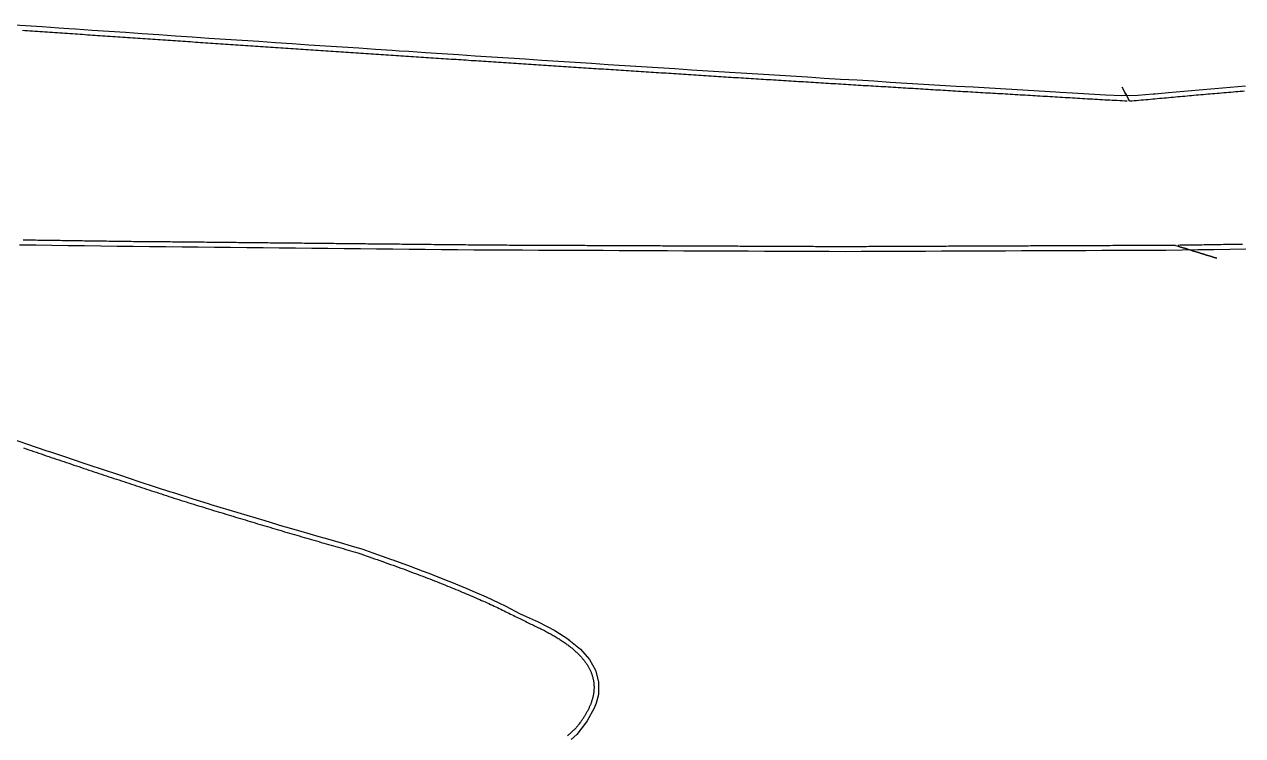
# Model space of a CAD drawing. Extents: x -2251 to 8199, y -2286 to 2329.
# Drawn here: x 3757 to 5237, y -1287 to -423 of the extents above; entities that cross this region are included whole.
import ezdxf

# ---------------------------------------------------------------- set-up
doc = ezdxf.new("R2010")
doc.units = 0
doc.layers.add('1', color=1, linetype='Continuous')
doc.layers.add('8', color=4, linetype='Continuous')

# ---------------------------------------------------------------- blocks, each defined once
blk = doc.blocks.new('TSF2')
at = {"layer": '1'}
for points in [[(639.7, -161), (620.3, -161.3), (601, -161.6), (581.6, -161.9), (562.3, -162.2), (542.8, -162.4), (523.3, -162.5), (503.8, -162.5), (484.3, -162.6), (464.8, -162.7), (445.3, -162.8), (425.8, -162.9), (406.3, -162.9), (386.8, -163), (367.3, -163.1), (347.8, -163.2), (328.3, -163.3), (308.8, -163.3), (289.3, -163.4), (269.8, -163.5), (250.3, -163.6), (230.8, -163.6), (211.3, -163.7), (191.8, -163.8), (172.3, -163.9), (152.8, -164), (133.2, -163.9), (113.6, -163.8), (94, -163.8), (74.4, -163.7), (54.7, -163.6), (35.1, -163.5), (15.5, -163.4), (-4.1, -163.3), (-23.7, -163.3), (-43.3, -163.2), (-63, -163.1), (-82.6, -163), (-102.2, -162.9), (-121.8, -162.8), (-141.4, -162.7), (-161, -162.7), (-180.6, -162.6), (-200.3, -162.5), (-219.9, -162.4), (-239.5, -162.3), (-259.1, -162.2), (-278.7, -162.1), (-298.4, -162), (-318.2, -161.8), (-337.9, -161.6), (-357.6, -161.4), (-377.3, -161.2), (-397, -161), (-416.7, -160.8), (-436.4, -160.6), (-456.1, -160.4), (-475.8, -160.2), (-495.6, -160), (-515.3, -159.8), (-535, -159.6), (-554.7, -159.4), (-574.4, -159.2), (-594.1, -159), (-613.8, -158.8), (-633.5, -158.6), (-653.2, -158.4), (-672.9, -158.2), (-692.7, -158), (-712.4, -157.8), (-732.1, -157.5), (-751.9, -157.2), (-771.7, -157), (-791.5, -156.7), (-811.3, -156.4), (-831.1, -156.1), (-850.9, -155.9)], [(-863.8, 112.1), (-843.5, 110.8), (-823.2, 109.4), (-803, 108), (-790.9, 107.2), (-782.7, 106.6), (-762.4, 105.3), (-742.2, 103.9), (-721.9, 102.5), (-701.7, 101.1), (-681.4, 99.8), (-661.1, 98.4), (-640.9, 97), (-620.6, 95.6), (-600.4, 94.3), (-580.1, 92.9), (-559.9, 91.6), (-539.6, 90.2), (-519.4, 88.9), (-499.1, 87.5), (-478.8, 86.2), (-458.6, 84.8), (-438.3, 83.5), (-418.1, 82.1), (-397.8, 80.8), (-389.4, 80.2), (-377.6, 79.5), (-357.4, 78.1), (-337.2, 76.8), (-317, 75.5), (-296.8, 74.1), (-276.6, 72.8), (-256.3, 71.5), (-236.1, 70.2), (-215.9, 68.8), (-195.7, 67.5), (-175.5, 66.2), (-155.3, 64.9), (-135.1, 63.6), (-114.9, 62.3), (-94.7, 61), (-74.5, 59.7), (-54.3, 58.4), (-34.1, 57.1), (-13.9, 55.8), (6.2, 54.5), (12.2, 54.2), (26.4, 53.3), (46.6, 52), (66.8, 50.7), (86.9, 49.5), (107.1, 48.3), (127.2, 47), (147.3, 45.8), (167.5, 44.6), (187.6, 43.4), (207.7, 42.1), (227.8, 40.9), (248, 39.7), (268.1, 38.5), (288.2, 37.3), (308.3, 36.1), (328.4, 34.9), (348.6, 33.7), (368.7, 32.5), (388.8, 31.4), (408.9, 30.2), (414.2, 29.9), (429, 29), (449.1, 27.8), (469.2, 26.7), (489.2, 25.6), (508.5, 26), (527.2, 27.7), (529.8, 27.9), (545.9, 29.4), (564.6, 31.1), (583.3, 32.7), (602.1, 34.4), (620.8, 36), (639.5, 37.6)]]:
    blk.add_lwpolyline(points, dxfattribs=at)
at = {"layer": '8'}
for points in [[(-847.3, 105), (-844.3, 104.8), (-841.2, 104.6), (-838.2, 104.4), (-835.1, 104.2), (-832.1, 104), (-829, 103.8), (-826, 103.6), (-822.9, 103.4), (-819.9, 103.2), (-816.8, 103), (-813.8, 102.8), (-810.7, 102.5), (-807.7, 102.3), (-804.6, 102.1), (-801.6, 101.9), (-798.5, 101.7), (-795.5, 101.5), (-792.4, 101.3), (-789.4, 101.1), (-786.3, 100.9), (-783.3, 100.7), (-780.2, 100.5), (-777.2, 100.3), (-774.1, 100.1), (-771.1, 99.8), (-768, 99.6), (-765, 99.4), (-761.9, 99.2), (-758.9, 99), (-755.8, 98.8), (-752.8, 98.6), (-749.7, 98.4), (-746.7, 98.2), (-743.6, 98), (-740.6, 97.8), (-737.5, 97.6), (-734.5, 97.4), (-731.4, 97.2), (-728.4, 96.9), (-725.3, 96.7), (-722.3, 96.5), (-719.3, 96.3), (-716.2, 96.1), (-713.2, 95.9), (-710.1, 95.7), (-707.1, 95.5), (-704, 95.3), (-701, 95.1), (-697.9, 94.9), (-694.9, 94.7), (-691.8, 94.5), (-688.8, 94.3), (-685.7, 94), (-682.7, 93.8), (-679.6, 93.6), (-676.6, 93.4), (-673.5, 93.2), (-670.5, 93), (-667.4, 92.8), (-664.4, 92.6), (-661.3, 92.4), (-658.3, 92.2), (-655.2, 92), (-652.2, 91.8), (-649.1, 91.6), (-646.1, 91.4), (-643, 91.2), (-640, 91), (-636.9, 90.7), (-633.9, 90.5), (-630.9, 90.3), (-627.8, 90.1), (-624.8, 89.9), (-621.7, 89.7), (-618.7, 89.5), (-615.6, 89.3), (-612.6, 89.1), (-609.5, 88.9), (-606.5, 88.7), (-603.4, 88.5), (-600.4, 88.3), (-597.3, 88.1), (-594.3, 87.9), (-591.2, 87.7), (-588.2, 87.5), (-585.1, 87.3), (-582.1, 87.1), (-579, 86.9), (-576, 86.6), (-572.9, 86.4), (-569.9, 86.2), (-566.9, 86), (-563.8, 85.8), (-560.8, 85.6), (-557.7, 85.4), (-554.7, 85.2), (-551.6, 85), (-548.6, 84.8), (-545.5, 84.6), (-542.5, 84.4), (-539.4, 84.2), (-536.4, 84), (-533.3, 83.8), (-530.3, 83.6), (-527.2, 83.4), (-524.2, 83.2), (-521.1, 83), (-518.1, 82.8), (-515, 82.6), (-512, 82.4), (-508.9, 82.2), (-505.9, 82), (-502.9, 81.8), (-499.8, 81.5), (-496.8, 81.3), (-493.7, 81.1), (-490.7, 80.9), (-487.6, 80.7), (-484.6, 80.5), (-481.5, 80.3), (-478.5, 80.1), (-475.4, 79.9), (-472.4, 79.7), (-469.3, 79.5), (-466.3, 79.3), (-463.2, 79.1), (-460.2, 78.9), (-457.1, 78.7), (-454.1, 78.5), (-451, 78.3), (-448, 78.1), (-444.9, 77.9), (-441.9, 77.7), (-438.8, 77.5), (-435.8, 77.3), (-432.8, 77.1), (-429.7, 76.9), (-426.7, 76.7), (-423.6, 76.5), (-420.6, 76.3), (-417.5, 76.1), (-414.5, 75.9), (-411.4, 75.7), (-408.4, 75.5), (-405.3, 75.3), (-402.3, 75.1), (-399.2, 74.9), (-396.2, 74.7), (-393.1, 74.5), (-390.1, 74.3), (-387.1, 74.1), (-384, 73.9), (-381, 73.7), (-377.9, 73.5), (-374.9, 73.3), (-371.8, 73.1), (-368.8, 72.9), (-365.8, 72.7), (-362.7, 72.5), (-359.7, 72.3), (-356.6, 72.1), (-353.6, 71.9), (-350.6, 71.7), (-347.5, 71.5), (-344.5, 71.3), (-341.4, 71.1), (-338.4, 70.9), (-335.3, 70.7), (-332.3, 70.5), (-329.3, 70.3), (-326.2, 70.1), (-323.2, 69.9), (-320.1, 69.7), (-317.1, 69.5), (-314.1, 69.3), (-311, 69.1), (-308, 68.9), (-304.9, 68.7), (-301.9, 68.4), (-298.8, 68.3), (-295.8, 68.1), (-292.8, 67.9), (-289.7, 67.7), (-286.7, 67.5), (-283.6, 67.3), (-280.6, 67.1), (-277.6, 66.9), (-274.5, 66.7), (-271.5, 66.5), (-268.4, 66.3), (-265.4, 66.1), (-262.4, 65.9), (-259.3, 65.7), (-256.3, 65.5), (-253.2, 65.3), (-250.2, 65.1), (-247.2, 64.9), (-244.1, 64.7), (-241.1, 64.5), (-238, 64.3), (-235, 64.1), (-232, 63.9), (-228.9, 63.7), (-225.9, 63.5), (-222.8, 63.3), (-219.8, 63.1), (-216.8, 62.9), (-213.7, 62.7), (-210.7, 62.5), (-207.6, 62.3), (-204.6, 62.1), (-201.6, 61.9), (-198.5, 61.7), (-195.5, 61.5), (-192.4, 61.3), (-189.4, 61.1), (-186.4, 60.9), (-183.3, 60.7), (-180.3, 60.5), (-177.2, 60.3), (-174.2, 60.1), (-171.2, 59.9), (-168.1, 59.7), (-165.1, 59.5), (-162, 59.3), (-159, 59.1), (-156, 58.9), (-152.9, 58.7), (-149.9, 58.5), (-146.8, 58.3), (-143.8, 58.1), (-140.8, 58), (-137.7, 57.8), (-134.7, 57.6), (-131.6, 57.4), (-128.6, 57.2), (-125.6, 57), (-122.5, 56.8), (-119.5, 56.6), (-116.4, 56.4), (-113.4, 56.2), (-110.4, 56), (-107.3, 55.8), (-104.3, 55.6), (-101.3, 55.4), (-98.2, 55.2), (-95.2, 55), (-92.1, 54.8), (-89.1, 54.6), (-86.1, 54.4), (-83, 54.2), (-80, 54), (-76.9, 53.8), (-73.9, 53.6), (-70.9, 53.5), (-67.8, 53.3), (-64.8, 53.1), (-61.7, 52.9), (-58.7, 52.7), (-55.7, 52.5), (-52.6, 52.3), (-49.6, 52.1), (-46.5, 51.9), (-43.5, 51.7), (-40.5, 51.5), (-37.4, 51.3), (-34.4, 51.1), (-31.3, 50.9), (-28.3, 50.7), (-25.3, 50.5), (-22.2, 50.3), (-19.2, 50.1), (-16.2, 50), (-13.1, 49.8), (-10.1, 49.6), (-7, 49.4), (-4, 49.2), (-1, 49), (2.1, 48.8), (5.1, 48.6), (8.2, 48.4), (11.2, 48.2), (14.2, 48), (17.3, 47.8), (20.3, 47.6), (23.3, 47.5), (26.4, 47.3), (29.4, 47.1), (32.5, 46.9), (35.5, 46.7), (38.5, 46.5), (41.6, 46.3), (44.6, 46.1), (47.6, 45.9), (50.7, 45.7), (53.7, 45.5), (56.7, 45.4), (59.8, 45.2), (62.8, 45), (65.8, 44.8), (68.9, 44.6), (71.9, 44.4), (74.9, 44.2), (77.9, 44), (81, 43.9), (84, 43.7), (87, 43.5), (90.1, 43.3), (93.1, 43.1), (96.1, 42.9), (99.2, 42.7), (102.2, 42.6), (105.2, 42.4), (108.3, 42.2), (111.3, 42), (114.3, 41.8), (117.3, 41.6), (120.4, 41.4), (123.4, 41.2), (126.4, 41.1), (129.5, 40.9), (132.5, 40.7), (135.5, 40.5), (138.5, 40.3), (141.6, 40.2), (144.6, 40), (147.6, 39.8), (150.7, 39.6), (153.7, 39.4), (156.7, 39.2), (159.7, 39), (162.8, 38.9), (165.8, 38.7), (168.8, 38.5), (171.9, 38.3), (174.9, 38.1), (177.9, 37.9), (181, 37.8), (184, 37.6), (187, 37.4), (190, 37.2), (193.1, 37), (196.1, 36.8), (199.1, 36.6), (202.2, 36.5), (205.2, 36.3), (208.2, 36.1), (211.2, 35.9), (214.3, 35.7), (217.3, 35.5), (220.3, 35.4), (223.3, 35.2), (226.4, 35), (229.4, 34.8), (232.4, 34.6), (235.5, 34.5), (238.5, 34.3), (241.5, 34.1), (244.5, 33.9), (247.6, 33.7), (250.6, 33.5), (253.6, 33.4), (256.7, 33.2), (259.7, 33), (262.7, 32.8), (265.7, 32.6), (268.8, 32.5), (271.8, 32.3), (274.8, 32.1), (277.8, 31.9), (280.9, 31.7), (283.9, 31.6), (286.9, 31.4), (290, 31.2), (293, 31), (296, 30.8), (299, 30.6), (302.1, 30.5), (305.1, 30.3), (308.1, 30.1), (311.1, 29.9), (314.2, 29.8), (317.2, 29.6), (320.2, 29.4), (323.3, 29.2), (326.3, 29), (329.3, 28.9), (332.3, 28.7), (335.4, 28.5), (338.4, 28.3), (341.4, 28.1), (344.4, 28), (347.5, 27.8), (350.5, 27.6), (353.5, 27.4), (356.5, 27.3), (359.6, 27.1), (362.6, 26.9), (365.6, 26.7), (368.7, 26.5), (371.7, 26.4), (374.7, 26.2), (377.7, 26), (380.8, 25.8), (383.8, 25.7), (386.8, 25.5), (389.8, 25.3), (392.9, 25.1), (395.9, 24.9), (398.9, 24.8), (401.9, 24.6), (405, 24.4), (408, 24.2), (411, 24.1), (414, 23.9), (417.1, 23.7), (420.1, 23.5), (423.1, 23.4), (426.1, 23.2), (429.2, 23), (432.2, 22.8), (435.2, 22.6), (438.2, 22.5), (441.3, 22.3), (444.3, 22.1), (447.3, 21.9), (450.4, 21.8), (453.4, 21.6), (456.4, 21.4), (459.4, 21.3), (462.4, 21.1), (465.5, 20.9), (468.5, 20.7), (471.5, 20.6), (474.5, 20.4), (477.5, 20.2), (480.6, 20.1), (483.6, 19.9), (486.6, 19.7), (489.6, 19.6), (492.6, 19.4), (495.6, 19.2)], [(498.6, 19.1), (501.4, 19.3), (504.2, 19.6), (507, 19.8), (509.8, 20.1), (512.6, 20.4), (515.4, 20.6), (518.2, 20.9), (521, 21.1), (523.8, 21.4), (526.6, 21.6), (529.4, 21.9), (532.1, 22.1), (534.9, 22.4), (537.7, 22.6), (540.5, 22.9), (543.3, 23.1), (546.1, 23.4), (548.9, 23.6), (551.7, 23.9), (554.5, 24.1), (557.3, 24.4), (560.1, 24.6), (562.9, 24.9), (565.7, 25.1), (568.5, 25.4), (571.2, 25.6), (574, 25.9), (576.8, 26.1), (579.6, 26.4), (582.4, 26.6), (585.2, 26.9), (588, 27.1), (590.8, 27.4), (593.6, 27.6), (596.4, 27.8), (599.2, 28.1), (602, 28.3), (604.8, 28.6), (607.6, 28.8), (610.4, 29.1), (613.2, 29.3), (616, 29.6), (618.8, 29.8), (621.6, 30), (624.4, 30.3), (627.2, 30.5), (630, 30.8), (632.8, 31), (635.6, 31.2), (638.4, 31.5)], [(635.9, -155.1), (633, -155.1), (630.1, -155.2), (627.2, -155.2), (624.3, -155.3), (621.4, -155.3), (618.4, -155.4), (615.5, -155.4), (612.6, -155.4), (609.7, -155.5), (606.8, -155.5), (603.9, -155.6), (601, -155.6), (598, -155.7), (595.1, -155.7), (592.2, -155.8), (589.3, -155.8), (586.4, -155.9), (583.5, -155.9), (580.6, -155.9), (577.6, -156), (574.7, -156), (571.8, -156.1), (568.9, -156.1), (566, -156.2), (563.1, -156.2), (560.1, -156.2), (557.2, -156.3)], [(489.4, 35.9), (490.7, 33.5), (492, 31.1), (493.3, 28.7), (494.7, 26.3), (496, 23.9), (497.3, 21.5)], [(498.6, 19.1), (497.3, 21.5), (496, 23.9), (494.7, 26.3), (493.3, 28.7), (492, 31.1), (490.7, 33.5), (489.4, 35.9)], [(554.3, -156.3), (551.4, -156.3), (548.4, -156.3), (545.5, -156.4), (542.6, -156.4), (539.6, -156.4), (536.7, -156.4), (533.8, -156.4), (530.8, -156.4), (527.9, -156.5), (525, -156.5), (522, -156.5), (519.1, -156.5), (516.2, -156.5), (513.2, -156.5), (510.3, -156.5), (507.3, -156.5), (504.4, -156.5), (501.5, -156.6), (498.5, -156.6), (495.6, -156.6), (492.7, -156.6), (489.7, -156.6), (486.8, -156.6), (483.9, -156.6), (480.9, -156.6), (478, -156.6), (475.1, -156.7), (472.1, -156.7), (469.2, -156.7), (466.2, -156.7), (463.3, -156.7), (460.4, -156.7), (457.4, -156.7), (454.5, -156.7), (451.6, -156.8), (448.6, -156.8), (445.7, -156.8), (442.8, -156.8), (439.8, -156.8), (436.9, -156.8), (434, -156.8), (431, -156.8), (428.1, -156.9), (425.2, -156.9), (422.2, -156.9), (419.3, -156.9), (416.3, -156.9), (413.4, -156.9), (410.5, -156.9), (407.5, -156.9), (404.6, -156.9), (401.7, -157), (398.7, -157), (395.8, -157), (392.9, -157), (389.9, -157), (387, -157), (384.1, -157), (381.1, -157), (378.2, -157), (375.2, -157.1), (372.3, -157.1), (369.4, -157.1), (366.4, -157.1), (363.5, -157.1), (360.6, -157.1), (357.6, -157.1), (354.7, -157.1), (351.8, -157.2), (348.8, -157.2), (345.9, -157.2), (343, -157.2), (340, -157.2), (337.1, -157.2), (334.2, -157.2), (331.2, -157.2), (328.3, -157.3), (325.3, -157.3), (322.4, -157.3), (319.5, -157.3), (316.5, -157.3), (313.6, -157.3), (310.7, -157.3), (307.7, -157.3), (304.8, -157.3), (301.9, -157.4), (298.9, -157.4), (296, -157.4), (293.1, -157.4), (290.1, -157.4), (287.2, -157.4), (284.3, -157.4), (281.3, -157.4), (278.4, -157.4), (275.4, -157.5), (272.5, -157.5), (269.6, -157.5), (266.6, -157.5), (263.7, -157.5), (260.8, -157.5), (257.8, -157.5), (254.9, -157.6), (252, -157.6), (249, -157.6), (246.1, -157.6), (243.2, -157.6), (240.2, -157.6), (237.3, -157.6), (234.4, -157.6), (231.4, -157.6), (228.5, -157.7), (225.5, -157.7), (222.6, -157.7), (219.7, -157.7), (216.7, -157.7), (213.8, -157.7), (210.9, -157.7), (207.9, -157.7), (205, -157.8), (202.1, -157.8), (199.1, -157.8), (196.2, -157.8), (193.3, -157.8), (190.3, -157.8), (187.4, -157.8), (184.5, -157.8), (181.5, -157.8), (178.6, -157.9), (175.6, -157.9), (172.7, -157.9), (169.8, -157.9), (166.8, -157.9), (163.9, -157.9), (161, -157.9), (158, -157.9), (155.1, -157.9), (152.2, -158), (149.2, -158), (146.3, -158), (143.3, -157.9), (140.4, -157.9), (137.4, -157.9), (134.5, -157.9), (131.5, -157.9), (128.6, -157.9), (125.6, -157.9), (122.7, -157.9), (119.7, -157.9), (116.8, -157.9), (113.8, -157.8), (110.8, -157.8), (107.9, -157.8), (104.9, -157.8), (102, -157.8), (99, -157.8), (96.1, -157.8), (93.1, -157.7), (90.2, -157.7), (87.2, -157.7), (84.3, -157.7), (81.3, -157.7), (78.4, -157.7), (75.4, -157.7), (72.5, -157.7), (69.5, -157.6), (66.5, -157.6), (63.6, -157.6), (60.6, -157.6), (57.7, -157.6), (54.7, -157.6), (51.8, -157.6), (48.8, -157.6), (45.9, -157.5), (42.9, -157.5), (40, -157.5), (37, -157.5), (34.1, -157.5), (31.1, -157.5), (28.2, -157.5), (25.2, -157.5), (22.3, -157.4), (19.3, -157.4), (16.3, -157.4), (13.4, -157.4), (10.4, -157.4), (7.5, -157.4), (4.5, -157.4), (1.6, -157.4), (-1.4, -157.4), (-4.3, -157.3), (-7.3, -157.3), (-10.2, -157.3), (-13.2, -157.3), (-16.1, -157.3), (-19.1, -157.3), (-22, -157.3), (-25, -157.2), (-27.9, -157.2), (-30.9, -157.2), (-33.9, -157.2), (-36.8, -157.2), (-39.8, -157.2), (-42.7, -157.2), (-45.7, -157.2), (-48.6, -157.1), (-51.6, -157.1), (-54.5, -157.1), (-57.5, -157.1), (-60.4, -157.1), (-63.4, -157.1), (-66.3, -157.1), (-69.3, -157.1), (-72.2, -157), (-75.2, -157), (-78.1, -157), (-81.1, -157), (-84, -157), (-87, -157), (-90, -157), (-92.9, -157), (-95.9, -156.9), (-98.8, -156.9), (-101.8, -156.9), (-104.7, -156.9), (-107.7, -156.9), (-110.6, -156.9), (-113.6, -156.9), (-116.5, -156.8), (-119.5, -156.8), (-122.4, -156.8), (-125.4, -156.8), (-128.3, -156.8), (-131.3, -156.8), (-134.2, -156.8), (-137.2, -156.8), (-140.1, -156.8), (-143.1, -156.7), (-146.1, -156.7), (-149, -156.7), (-152, -156.7), (-154.9, -156.7), (-157.9, -156.7), (-160.8, -156.7), (-163.8, -156.6), (-166.7, -156.6), (-169.7, -156.6), (-172.6, -156.6), (-175.6, -156.6), (-178.5, -156.6), (-181.5, -156.6), (-184.4, -156.6), (-187.4, -156.5), (-190.3, -156.5), (-193.3, -156.5), (-196.3, -156.5), (-199.2, -156.5), (-202.2, -156.5), (-205.1, -156.5), (-208.1, -156.5), (-211, -156.4), (-214, -156.4), (-216.9, -156.4), (-219.9, -156.4), (-222.8, -156.4), (-225.8, -156.4), (-228.7, -156.4), (-231.7, -156.4), (-234.6, -156.3), (-237.6, -156.3), (-240.5, -156.3), (-243.5, -156.3), (-246.4, -156.3), (-249.4, -156.3), (-252.4, -156.3), (-255.3, -156.3), (-258.3, -156.2), (-261.2, -156.2), (-264.2, -156.2), (-267.1, -156.2), (-270.1, -156.2), (-273, -156.2), (-276, -156.1), (-279, -156.1), (-281.9, -156.1), (-284.9, -156.1), (-287.8, -156.1), (-290.8, -156), (-293.8, -156), (-296.7, -156), (-299.7, -155.9), (-302.7, -155.9), (-305.6, -155.9), (-308.6, -155.8), (-311.6, -155.8), (-314.5, -155.8), (-317.5, -155.8), (-320.5, -155.7), (-323.4, -155.7), (-326.4, -155.7), (-329.4, -155.6), (-332.4, -155.6), (-335.3, -155.6), (-338.3, -155.6), (-341.3, -155.5), (-344.2, -155.5), (-347.2, -155.5), (-350.2, -155.4), (-353.1, -155.4), (-356.1, -155.4), (-359.1, -155.3), (-362, -155.3), (-365, -155.3), (-368, -155.3), (-370.9, -155.2), (-373.9, -155.2), (-376.9, -155.2), (-379.8, -155.1), (-382.8, -155.1), (-385.8, -155.1), (-388.7, -155), (-391.7, -155), (-394.7, -155), (-397.6, -155), (-400.6, -154.9), (-403.6, -154.9), (-406.5, -154.9), (-409.5, -154.8), (-412.5, -154.8), (-415.4, -154.8), (-418.4, -154.7), (-421.4, -154.7), (-424.3, -154.7), (-427.3, -154.7), (-430.3, -154.6), (-433.2, -154.6), (-436.2, -154.6), (-439.2, -154.5), (-442.1, -154.5), (-445.1, -154.5), (-448.1, -154.4), (-451, -154.4), (-454, -154.4), (-457, -154.4), (-459.9, -154.3), (-462.9, -154.3), (-465.9, -154.3), (-468.8, -154.2), (-471.8, -154.2), (-474.8, -154.2), (-477.7, -154.1), (-480.7, -154.1), (-483.7, -154.1), (-486.6, -154), (-489.6, -154), (-492.6, -154), (-495.5, -154), (-498.5, -153.9), (-501.5, -153.9), (-504.4, -153.9), (-507.4, -153.8), (-510.4, -153.8), (-513.3, -153.8), (-516.3, -153.8), (-519.3, -153.7), (-522.2, -153.7), (-525.2, -153.7), (-528.2, -153.6), (-531.1, -153.6), (-534.1, -153.6), (-537.1, -153.5), (-540, -153.5), (-543, -153.5), (-546, -153.5), (-548.9, -153.4), (-551.9, -153.4), (-554.9, -153.4), (-557.8, -153.3), (-560.8, -153.3), (-563.8, -153.3), (-566.7, -153.2), (-569.7, -153.2), (-572.7, -153.2), (-575.6, -153.2), (-578.6, -153.1), (-581.6, -153.1), (-584.6, -153.1), (-587.5, -153), (-590.5, -153), (-593.5, -153), (-596.4, -152.9), (-599.4, -152.9), (-602.4, -152.9), (-605.3, -152.8), (-608.3, -152.8), (-611.3, -152.8), (-614.2, -152.8), (-617.2, -152.7), (-620.2, -152.7), (-623.1, -152.7), (-626.1, -152.6), (-629.1, -152.6), (-632, -152.6), (-635, -152.6), (-638, -152.5), (-640.9, -152.5), (-643.9, -152.5), (-646.9, -152.4), (-649.8, -152.4), (-652.8, -152.4), (-655.8, -152.3), (-658.7, -152.3), (-661.7, -152.3), (-664.7, -152.3), (-667.6, -152.2), (-670.6, -152.2), (-673.6, -152.2), (-676.5, -152.1), (-679.5, -152.1), (-682.5, -152.1), (-685.4, -152), (-688.4, -152), (-691.4, -152), (-694.3, -151.9), (-697.3, -151.9), (-700.3, -151.9), (-703.2, -151.9), (-706.2, -151.8), (-709.2, -151.8), (-712.1, -151.8), (-715.1, -151.7), (-718.1, -151.7), (-721.1, -151.7), (-724, -151.6), (-727, -151.6), (-730, -151.5), (-733, -151.5), (-735.9, -151.5), (-738.9, -151.4), (-741.9, -151.4), (-744.9, -151.3), (-747.9, -151.3), (-750.8, -151.3), (-753.8, -151.2), (-756.8, -151.2), (-759.8, -151.1), (-762.8, -151.1), (-765.7, -151), (-768.7, -151), (-771.7, -151), (-774.7, -150.9), (-777.6, -150.9), (-780.6, -150.8), (-783.6, -150.8), (-786.6, -150.7), (-789.6, -150.7), (-792.5, -150.7), (-795.5, -150.6), (-798.5, -150.6), (-801.5, -150.5), (-804.5, -150.5), (-807.4, -150.5), (-810.4, -150.4), (-813.4, -150.4), (-816.4, -150.3), (-819.4, -150.3), (-822.3, -150.3), (-825.3, -150.2), (-828.3, -150.2), (-831.3, -150.1), (-834.2, -150.1), (-837.2, -150), (-840.2, -150), (-843.2, -150), (-846.2, -149.9)], [(554.3, -156.3), (557.4, -157.3), (560.6, -158.3), (563.7, -159.3), (566.9, -160.2), (570, -161.2), (573.1, -162.2), (576.3, -163.2), (579.4, -164.1), (582.5, -165.1), (585.7, -166), (588.8, -167), (591.9, -168), (595.1, -168.9), (598.2, -169.9), (601.3, -170.9), (604.5, -171.8)], [(604.5, -171.8), (601.3, -170.9), (598.2, -169.9), (595.1, -168.9), (591.9, -168), (588.8, -167), (585.7, -166), (582.5, -165.1), (579.4, -164.1), (576.3, -163.2), (573.1, -162.2), (570, -161.2), (566.9, -160.2), (563.7, -159.3), (560.6, -158.3), (557.4, -157.3)]]:
    blk.add_lwpolyline(points, dxfattribs=at)
blk = doc.blocks.new('TSM3')
at = {"layer": '1'}
blk.add_lwpolyline([(1075, 117.2), (1093.8, 110.8), (1116.2, 103.2), (1123, 100.9), (1138.6, 95.6), (1161, 88.1), (1170.9, 84.8), (1183.3, 80.7), (1205.6, 73.3), (1218.7, 69), (1227.9, 65.9), (1250.2, 58.6), (1266.3, 53.3), (1272.4, 51.4), (1294.6, 44.3), (1313.4, 38.5), (1316.6, 37.6), (1338.5, 30.9), (1360.4, 24.3), (1360.4, 24.3), (1382.3, 17.8), (1404.2, 11.3), (1407.3, 10.4), (1426, 4.9), (1447.8, -1.4), (1454.1, -3.2), (1469.6, -7.7), (1491.3, -13.9), (1500.1, -16.6), (1513.6, -21.3), (1536.1, -29.3), (1537.9, -29.9), (1558.7, -37.5), (1573.6, -43.1), (1581.5, -46.1), (1604.5, -55.2), (1607, -56.2), (1627.7, -64.7), (1638, -69.1), (1651.1, -74.9), (1666.6, -82), (1675, -86), (1691.9, -94.9), (1699.7, -98.6), (1714.4, -105.3), (1724.7, -110.4), (1734.6, -115.8), (1751.6, -126.6), (1751.8, -126.8), (1766, -138.4), (1776.8, -150.8), (1784.2, -163.9), (1788, -178.1), (1787.7, -193.3), (1785, -204.1), (1782.7, -209.9), (1774.2, -225.4), (1772.2, -228.3), (1761.4, -241.8), (1754.7, -248)], dxfattribs=at)
at = {"layer": '8'}
blk.add_lwpolyline([(1089.1, 106.1), (1092.2, 105), (1095.2, 104), (1098.3, 102.9), (1101.3, 101.9), (1104.4, 100.9), (1107.4, 99.8), (1110.5, 98.8), (1113.5, 97.8), (1116.6, 96.7), (1119.6, 95.7), (1122.7, 94.7), (1125.7, 93.6), (1128.8, 92.6), (1131.8, 91.6), (1134.9, 90.5), (1137.9, 89.5), (1141, 88.5), (1144, 87.5), (1147.1, 86.5), (1150.1, 85.4), (1153.2, 84.4), (1156.2, 83.4), (1159.3, 82.4), (1162.3, 81.3), (1165.3, 80.3), (1168.4, 79.3), (1171.4, 78.3), (1174.5, 77.3), (1177.5, 76.3), (1180.6, 75.2), (1183.6, 74.2), (1186.7, 73.2), (1189.7, 72.2), (1192.7, 71.2), (1195.8, 70.2), (1198.8, 69.2), (1201.9, 68.2), (1204.9, 67.2), (1207.9, 66.2), (1211, 65.2), (1214, 64.2), (1217, 63.2), (1220.1, 62.2), (1223.1, 61.2), (1226.2, 60.2), (1229.2, 59.2), (1232.2, 58.2), (1235.3, 57.2), (1238.3, 56.2), (1241.3, 55.2), (1244.4, 54.2), (1247.4, 53.2), (1250.4, 52.2), (1253.5, 51.2), (1256.5, 50.2), (1259.5, 49.3), (1262.6, 48.3), (1265.6, 47.3), (1268.6, 46.3), (1271.7, 45.3), (1274.7, 44.3), (1277.7, 43.4), (1280.7, 42.4), (1283.7, 41.5), (1286.7, 40.5), (1289.7, 39.6), (1292.8, 38.6), (1295.8, 37.7), (1298.8, 36.7), (1301.8, 35.8), (1304.8, 34.9), (1307.8, 34), (1310.8, 33.1), (1313.7, 32.2), (1316.7, 31.2), (1319.7, 30.3), (1322.7, 29.4), (1325.7, 28.5), (1328.7, 27.6), (1331.7, 26.7), (1334.7, 25.8), (1337.7, 24.9), (1340.7, 24), (1343.7, 23.1), (1346.6, 22.2), (1349.6, 21.3), (1352.6, 20.4), (1355.6, 19.5), (1358.6, 18.6), (1361.6, 17.7), (1364.6, 16.8), (1367.5, 15.9), (1370.5, 15), (1373.5, 14.1), (1376.5, 13.3), (1379.5, 12.4), (1382.4, 11.5), (1385.4, 10.6), (1388.4, 9.7), (1391.4, 8.8), (1394.4, 7.9), (1397.4, 7.1), (1400.3, 6.2), (1403.3, 5.3), (1406.3, 4.4), (1409.3, 3.6), (1412.2, 2.7), (1415.2, 1.8), (1418.2, 0.9), (1421.2, 0.1), (1424.1, -0.8), (1427.1, -1.7), (1430.1, -2.5), (1433.1, -3.4), (1436, -4.3), (1439, -5.1), (1442, -6), (1444.9, -6.9), (1447.9, -7.7), (1450.9, -8.6), (1453.8, -9.4), (1456.8, -10.3), (1459.8, -11.1), (1462.7, -12), (1465.7, -12.8), (1468.7, -13.7), (1471.6, -14.5), (1474.6, -15.4), (1477.6, -16.2), (1480.5, -17.1), (1483.5, -17.9), (1486.5, -18.8), (1489.4, -19.6), (1492.4, -20.5), (1495.3, -21.3), (1498.8, -22.5), (1502.2, -23.7), (1505.6, -24.9), (1509, -26), (1512.3, -27.2), (1515.6, -28.4), (1518.9, -29.5), (1522.2, -30.7), (1525.5, -31.8), (1528.7, -33), (1531.9, -34.1), (1535, -35.3), (1538.2, -36.4), (1541.3, -37.5), (1544.4, -38.7), (1547.5, -39.8), (1550.6, -40.9), (1553.6, -42), (1556.6, -43.2), (1559.6, -44.3), (1562.6, -45.4), (1565.5, -46.5), (1568.5, -47.6), (1571.4, -48.7), (1574.2, -49.8), (1577.1, -50.9), (1579.9, -52), (1582.7, -53), (1585.5, -54.1), (1588.3, -55.2), (1591, -56.3), (1593.7, -57.3), (1596.4, -58.4), (1599.1, -59.5), (1601.7, -60.5), (1604.3, -61.6), (1607, -62.6), (1609.5, -63.7), (1612.1, -64.7), (1614.6, -65.8), (1617.2, -66.8), (1619.6, -67.8), (1622.1, -68.9), (1624.6, -69.9), (1627, -70.9), (1629.4, -72), (1631.8, -73), (1634.2, -74), (1636.5, -75), (1638.8, -76), (1641.1, -77), (1643.4, -78), (1645.7, -79), (1647.9, -80), (1650.1, -81), (1652.3, -82), (1654.5, -83), (1656.7, -84), (1658.8, -85), (1660.9, -86), (1663, -87), (1665.1, -87.9), (1667.1, -88.9), (1669.2, -89.9), (1671.2, -90.9), (1673.2, -91.8), (1675.2, -92.8), (1677.1, -93.7), (1679, -94.7), (1681, -95.7), (1682.8, -96.6), (1684.7, -97.6), (1686.6, -98.5), (1688.4, -99.5), (1690.2, -100.3), (1692, -101.1), (1693.7, -101.9), (1695.5, -102.8), (1697.2, -103.6), (1698.9, -104.5), (1700.6, -105.4), (1702.3, -106.3), (1703.9, -107.1), (1705.5, -107.8), (1707.1, -108.5), (1708.7, -109.3), (1710.2, -110), (1711.8, -110.7), (1713.3, -111.4), (1714.8, -112.2), (1716.3, -112.9), (1717.7, -113.6), (1719.2, -114.3), (1720.6, -115), (1722, -115.8), (1723.4, -116.5), (1724.8, -117.2), (1726.1, -117.9), (1727.4, -118.7), (1728.8, -119.4), (1730.1, -120.1), (1731.3, -120.8), (1732.6, -121.6), (1733.9, -122.3), (1735.1, -123), (1736.3, -123.8), (1737.5, -124.5), (1738.7, -125.2), (1739.8, -125.9), (1741, -126.7), (1742.1, -127.4), (1743.2, -128.1), (1744.3, -128.9), (1745.4, -129.6), (1746.4, -130.3), (1747.5, -131), (1748.5, -131.8), (1749.5, -132.5), (1750.5, -133.2), (1751.5, -134), (1752.4, -134.7), (1753.4, -135.5), (1754.3, -136.2), (1755.2, -136.9), (1756.1, -137.7), (1757, -138.4), (1757.9, -139.1), (1758.7, -139.9), (1759.5, -140.6), (1760.3, -141.4), (1761.1, -142.1), (1761.9, -142.8), (1762.7, -143.6), (1763.4, -144.3), (1764.2, -145.1), (1764.9, -145.8), (1765.6, -146.6), (1766.3, -147.3), (1767, -148), (1767.6, -148.8), (1768.3, -149.5), (1768.9, -150.3), (1769.5, -151), (1770.1, -151.8), (1770.7, -152.5), (1771.2, -153.3), (1771.8, -154), (1772.3, -154.8), (1772.9, -155.5), (1773.4, -156.3), (1773.9, -157), (1774.3, -157.8), (1774.8, -158.5), (1775.2, -159.3), (1775.7, -160), (1776.1, -160.8), (1776.5, -161.6), (1776.9, -162.3), (1777.3, -163.1), (1777.7, -163.9), (1778, -164.6), (1778.3, -165.4), (1778.7, -166.1), (1779, -166.9), (1779.3, -167.7), (1779.6, -168.4), (1779.8, -169.2), (1780.1, -170), (1780.3, -170.7), (1780.6, -171.5), (1780.8, -172.3), (1781, -173), (1781.1, -173.8), (1781.3, -174.6), (1781.5, -175.3), (1781.6, -176.1), (1781.8, -176.9), (1781.9, -177.6), (1782, -178.4), (1782.1, -179.2), (1782.2, -179.9), (1782.2, -180.7), (1782.3, -181.5), (1782.3, -182.3), (1782.4, -183.1), (1782.4, -183.8), (1782.4, -184.6), (1782.4, -185.4), (1782.4, -186.2), (1782.3, -186.9), (1782.3, -187.7), (1782.2, -188.5), (1782.2, -189.3), (1782.1, -190.1), (1782, -190.8), (1781.9, -191.6), (1781.8, -192.4), (1781.6, -193.2), (1781.5, -194), (1781.3, -194.7), (1781.2, -195.5), (1781, -196.3), (1780.8, -197.1), (1780.6, -197.9), (1780.4, -198.7), (1780.2, -199.5), (1779.9, -200.2), (1779.7, -201), (1779.4, -201.8), (1779.2, -202.6), (1778.9, -203.4), (1778.6, -204.2), (1778.3, -205), (1778, -205.8), (1777.7, -206.5), (1777.3, -207.3), (1777, -208.1), (1776.6, -208.9), (1776.3, -209.7), (1775.9, -210.5), (1775.5, -211.3), (1775.1, -212.1), (1774.7, -212.9), (1774.3, -213.7), (1773.8, -214.5), (1773.4, -215.3), (1773, -216.1), (1772.5, -216.9), (1772, -217.7), (1771.5, -218.5), (1771, -219.3), (1770.5, -220.1), (1770, -220.9), (1769.5, -221.6), (1769, -222.4), (1768.4, -223.2), (1767.9, -224), (1767.3, -224.8), (1766.8, -225.6), (1766.2, -226.4), (1765.6, -227.2), (1765, -228), (1764.4, -228.9), (1763.8, -229.7), (1763.1, -230.5), (1762.5, -231.3), (1761.9, -232.1), (1761.2, -232.9), (1760.5, -233.7), (1759.9, -234.5), (1759.2, -235.3), (1758.5, -236), (1757.8, -236.7), (1757, -237.3), (1756.3, -238), (1755.5, -238.7), (1754.8, -239.3), (1754, -240), (1753.2, -240.7), (1752.5, -241.4), (1751.7, -242.1), (1750.9, -242.8), (1750.1, -243.5)], dxfattribs=at)

msp = doc.modelspace()

# ---------------------------------------------------------------- block references
for name, p in [('TSF2', (4601.4, -535.5)), ('TSM3', (2666.6, -1044))]:
    msp.add_blockref(name, p)

doc.saveas('drawing.dxf')
